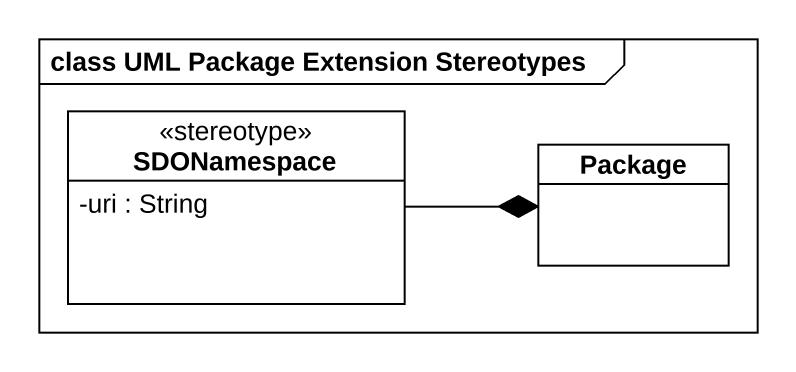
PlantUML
@startuml
mainframe class UML Package Extension Stereotypes
hide circle
hide empty members
skinparam classAttributeIconSize 0
class SDONamespace <<stereotype>> {
  -uri : String
}
class "Package" as Package_
SDONamespace -right-* Package_
@enduml
